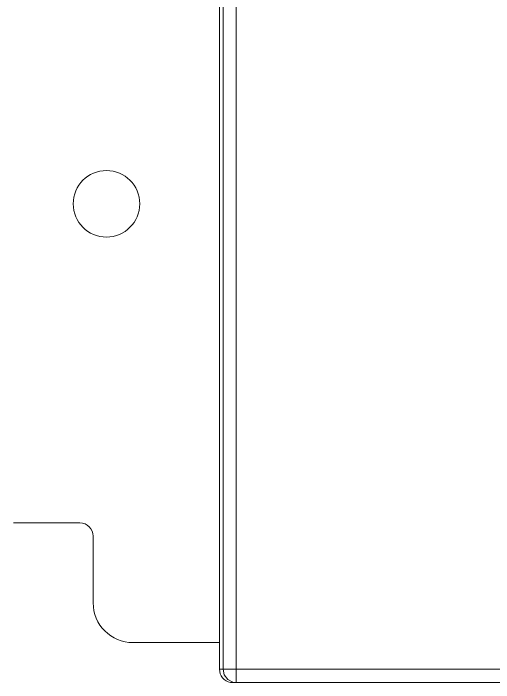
# Model space of a CAD drawing. Header units: millimetres. Extents: x 33157 to 59611, y -29750 to 1750.
# Drawn here: x 54837.7 to 54873.8, y -3217.2 to -3166.9 of the extents above; entities that cross this region are included whole.
import ezdxf

# ---------------------------------------------------------------- set-up
doc = ezdxf.new("R2010")
doc.units = ezdxf.units.MM
doc.layers.add('layer 1', color=7, linetype='Continuous', lineweight=18)
doc.layers.add('ZUOCEGUDINGEDXF_CONTINUOUS_LINE', color=7, linetype='Continuous', lineweight=18)

msp = doc.modelspace()

# ---------------------------------------------------------------- linework, layer by layer
at = {"layer": 'layer 1', "lineweight": 9}
for p, q in [((54854.474, -3051.201), (54854.474, -3217.212)), ((54853.209, -3052.201), (54853.209, -3216.211)), ((54853.473, -3052.201), (54853.473, -3216.211))]:
    msp.add_line(p, q, dxfattribs=at)
for points in [[(54853.209, -3216.211), (54853.209, -3216.211), (54878.79, -3216.211), (54878.79, -3216.211)], [(54854.21, -3217.212), (54854.21, -3217.212), (55050.209, -3217.212), (55050.209, -3217.212)], [(54854.21, -3217.177), (54854.21, -3217.177), (54854.474, -3217.212), (54854.474, -3217.212)]]:
    msp.add_open_spline(points, degree=3, dxfattribs=at)
for points, knots in [([(54853.209, -3216.211), (54853.209, -3216.211), (54853.227, -3216.387), (54853.227, -3216.387), (54853.227, -3216.387), (54853.271, -3216.554), (54853.271, -3216.554), (54853.271, -3216.554), (54853.341, -3216.712), (54853.341, -3216.712), (54853.341, -3216.712), (54853.438, -3216.852), (54853.438, -3216.852), (54853.438, -3216.852), (54853.569, -3216.975), (54853.569, -3216.975), (54853.569, -3216.975), (54853.71, -3217.071), (54853.71, -3217.071), (54853.71, -3217.071), (54853.868, -3217.15), (54853.868, -3217.15), (54853.868, -3217.15), (54854.035, -3217.194), (54854.035, -3217.194), (54854.035, -3217.194), (54854.21, -3217.212), (54854.21, -3217.212)], [0, 0, 0, 0, 145167.359208, 145167.359208, 145167.359208, 290334.718417, 290334.718417, 290334.718417, 435502.077625, 435502.077625, 435502.077625, 580669.436834, 580669.436834, 580669.436834, 725836.796042, 725836.796042, 725836.796042, 871004.155251, 871004.155251, 871004.155251, 1016171.514459, 1016171.514459, 1016171.514459, 1161338.873667, 1161338.873667, 1161338.873667, 1306506.232876, 1306506.232876, 1306506.232876, 1306506.232876]), ([(54853.473, -3216.211), (54853.473, -3216.211), (54853.569, -3216.633), (54853.569, -3216.633), (54853.569, -3216.633), (54853.833, -3216.975), (54853.833, -3216.975), (54853.833, -3216.975), (54854.21, -3217.177), (54854.21, -3217.177)], [0, 0, 0, 0, 162569.669026, 162569.669026, 162569.669026, 325139.338052, 325139.338052, 325139.338052, 487709.007078, 487709.007078, 487709.007078, 487709.007078])]:
    msp.add_open_spline(points, degree=3, knots=knots, dxfattribs=at)
at = {"layer": 'ZUOCEGUDINGEDXF_CONTINUOUS_LINE', "color": 7, "linetype": 'Continuous'}
for p, q in [((54837.708, -3205.204), (54842.708, -3205.204)), ((54843.708, -3211.204), (54843.708, -3206.204)), ((54846.708, -3214.204), (54853.208, -3214.204))]:
    msp.add_line(p, q, dxfattribs=at)
msp.add_circle((54844.708, -3181.204), 2.5, dxfattribs=at)
for centre, radius, start, end in [((54842.708, -3206.204), 1, 0, 90), ((54846.708, -3211.204), 3, 180, 270)]:
    msp.add_arc(centre, radius, start, end, dxfattribs=at)

doc.saveas('drawing.dxf')
